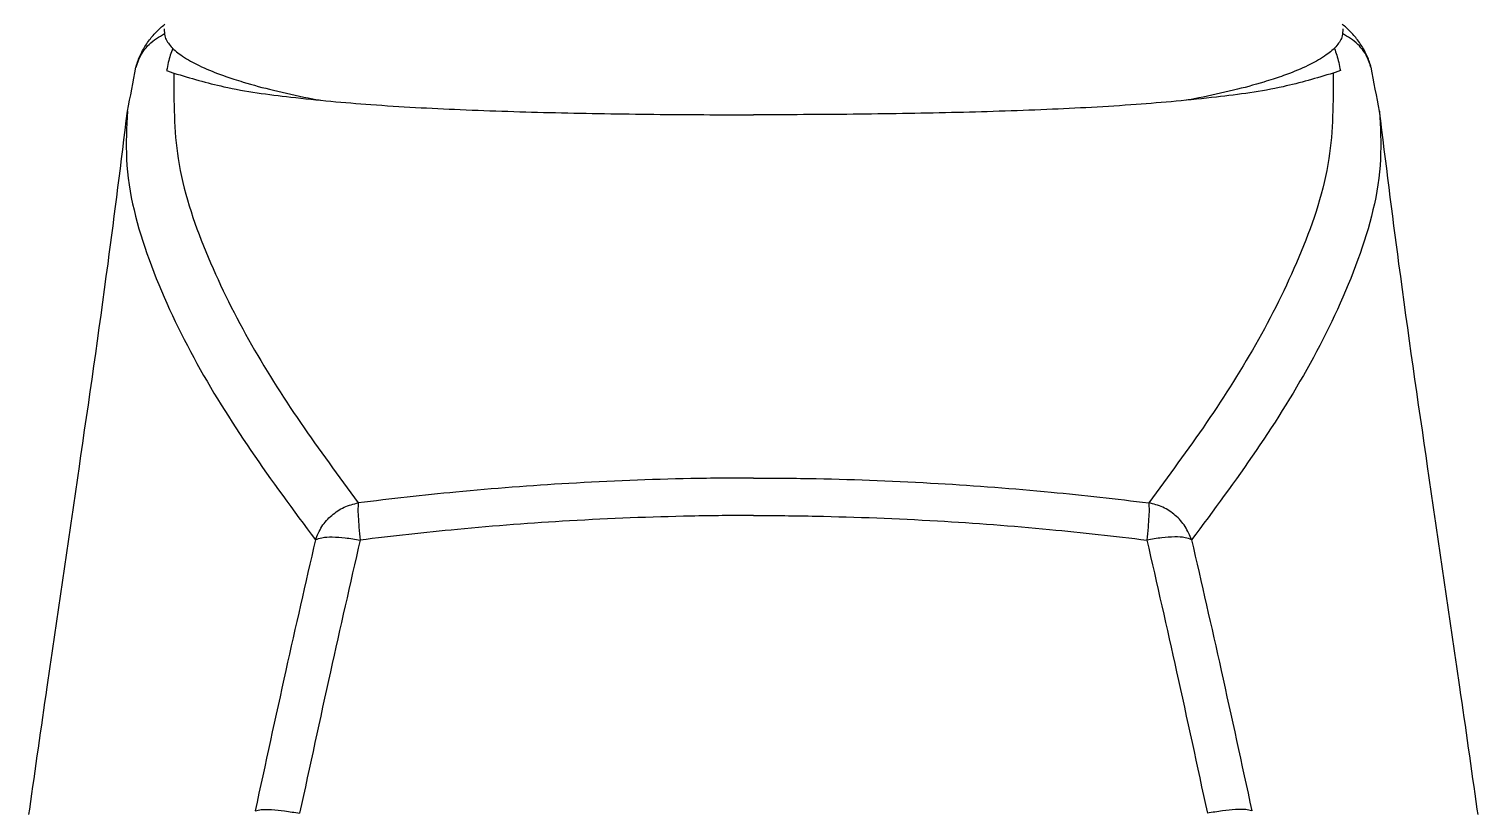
# Model space of a CAD drawing. Header units: millimetres. Extents: x 555 to 100215, y 750 to 17024.
# Drawn here: x 21118 to 21172.1, y 7091.8 to 7121 of the extents above; entities that cross this region are included whole.
import ezdxf

# ---------------------------------------------------------------- set-up
doc = ezdxf.new("R2010")
doc.units = ezdxf.units.MM
doc.layers.add('ELE', color=7, linetype='Continuous')

# ---------------------------------------------------------------- blocks, each defined once
blk = doc.blocks.new('zw$606B')
at = {"layer": 'ELE', "color": 8}
for p, q in [((703.119, 841.36, 0), (703.147, 841.557, 0)), ((757.208, 841.36, 0), (757.181, 841.557, 0))]:
    blk.add_line(p, q, dxfattribs=at)
for points, knots in [([(707.116, 869.256, 0), (707.129, 869.302, 0), (707.183, 869.495, 0), (707.322, 869.83, 0), (707.568, 870.22, 0), (707.861, 870.569, 0), (708.081, 870.764, 0), (708.191, 870.862, 0)], [0, 0, 0, 0, 0.141895, 0.601661, 1.081007, 1.521962, 1.962633, 1.962633, 1.962633, 1.962633]), ([(753.212, 869.256, 0), (753.199, 869.302, 0), (753.144, 869.495, 0), (753.006, 869.83, 0), (752.76, 870.22, 0), (752.467, 870.569, 0), (752.247, 870.764, 0), (752.137, 870.862, 0)], [0, 0, 0, 0, 0.141895, 0.601661, 1.081007, 1.521962, 1.962633, 1.962633, 1.962633, 1.962633]), ([(707.116, 869.256, 0), (707.147, 869.351, 0), (707.25, 869.664, 0), (707.577, 870.145, 0), (707.974, 870.384, 0), (708.174, 870.505, 0)], [0, 0, 0, 0, 0.301113, 0.986847, 1.681233, 1.681233, 1.681233, 1.681233]), ([(708.169, 870.677, 0), (708.17, 870.592, 0), (708.171, 870.367, 0), (708.399, 870.014, 0), (708.814, 869.663, 0), (709.417, 869.321, 0), (710.089, 869.034, 0), (710.564, 868.874, 0), (710.772, 868.804, 0)], [0, 0, 0, 0, 0.251824, 0.664837, 1.198151, 1.883414, 2.731573, 3.388597, 3.388597, 3.388597, 3.388597]), ([(752.159, 870.677, 0), (752.158, 870.592, 0), (752.156, 870.367, 0), (751.929, 870.014, 0), (751.514, 869.663, 0), (750.911, 869.321, 0), (750.239, 869.034, 0), (749.763, 868.874, 0), (749.556, 868.804, 0)], [0, 0, 0, 0, 0.251824, 0.664837, 1.198151, 1.883414, 2.731573, 3.388597, 3.388597, 3.388597, 3.388597]), ([(753.212, 869.256, 0), (753.18, 869.351, 0), (753.077, 869.664, 0), (752.751, 870.145, 0), (752.353, 870.384, 0), (752.153, 870.505, 0)], [0, 0, 0, 0, 0.301113, 0.986847, 1.681233, 1.681233, 1.681233, 1.681233]), ([(708.483, 869.961, 0), (708.482, 869.958, 0), (708.45, 869.872, 0), (708.391, 869.696, 0), (708.315, 869.421, 0), (708.277, 869.23, 0), (708.257, 869.131, 0)], [0, 0, 0, 0, 0.0070976, 0.2751732, 0.5589814, 0.8608366, 0.8608366, 0.8608366, 0.8608366]), ([(751.844, 869.961, 0), (751.845, 869.958, 0), (751.877, 869.872, 0), (751.937, 869.696, 0), (752.013, 869.421, 0), (752.051, 869.23, 0), (752.071, 869.131, 0)], [0, 0, 0, 0, 0.0070976, 0.2751732, 0.5589814, 0.8608366, 0.8608366, 0.8608366, 0.8608366]), ([(708.257, 869.131, 0), (708.299, 869.114, 0), (708.389, 869.079, 0), (708.479, 869.046, 0), (708.527, 869.028, 0)], [0, 0, 0, 0, 0.1375437, 0.2890105, 0.2890105, 0.2890105, 0.2890105]), ([(708.527, 869.028, 0), (709.146, 868.846, 0), (710.573, 868.426, 0), (713.046, 868.1, 0), (715.988, 867.828, 0), (719.286, 867.655, 0), (722.809, 867.545, 0), (726.459, 867.487, 0), (728.924, 867.475, 0), (730.164, 867.475, 0)], [0, 0, 0, 0, 1.934092, 4.457831, 7.460022, 10.80361, 14.360842, 18.033797, 21.754691, 21.754691, 21.754691, 21.754691]), ([(708.528, 869.028, 0), (708.527, 867.957, 0), (708.526, 865.674, 0), (709.651, 862.322, 0), (711.262, 859.057, 0), (713.223, 855.951, 0), (714.68, 853.981, 0), (715.41, 852.993, 0)], [0, 0, 0, 0, 3.192956, 6.812339, 10.458181, 14.121103, 17.808419, 17.808419, 17.808419, 17.808419]), ([(710.772, 868.804, 0), (710.885, 868.768, 0), (711.371, 868.614, 0), (712.291, 868.371, 0), (713.259, 868.158, 0), (713.848, 868.045, 0), (714.003, 868.016, 0)], [0, 0, 0, 0, 0.355419, 1.527898, 2.853253, 3.327862, 3.327862, 3.327862, 3.327862]), ([(751.801, 869.028, 0), (751.182, 868.846, 0), (749.755, 868.426, 0), (747.282, 868.1, 0), (744.339, 867.828, 0), (741.042, 867.655, 0), (737.519, 867.545, 0), (733.869, 867.487, 0), (731.404, 867.475, 0), (730.164, 867.475, 0)], [0, 0, 0, 0, 1.934092, 4.457831, 7.460022, 10.80361, 14.360842, 18.033797, 21.754691, 21.754691, 21.754691, 21.754691]), ([(751.8, 869.028, 0), (751.801, 867.957, 0), (751.802, 865.674, 0), (750.677, 862.322, 0), (749.066, 859.057, 0), (747.105, 855.951, 0), (745.648, 853.981, 0), (744.917, 852.993, 0)], [0, 0, 0, 0, 3.192956, 6.812339, 10.458181, 14.121103, 17.808419, 17.808419, 17.808419, 17.808419]), ([(749.556, 868.804, 0), (749.443, 868.768, 0), (748.957, 868.614, 0), (748.037, 868.371, 0), (747.069, 868.158, 0), (746.48, 868.045, 0), (746.324, 868.016, 0)], [0, 0, 0, 0, 0.355419, 1.527898, 2.853253, 3.327862, 3.327862, 3.327862, 3.327862]), ([(752.071, 869.131, 0), (752.028, 869.114, 0), (751.939, 869.079, 0), (751.848, 869.046, 0), (751.801, 869.028, 0)], [0, 0, 0, 0, 0.1375437, 0.2890105, 0.2890105, 0.2890105, 0.2890105]), ([(703.147, 841.556, 0), (703.362, 843.075, 0), (703.964, 847.313, 0), (704.967, 854.095, 0), (706.005, 861.255, 0), (706.559, 865.708, 0), (706.796, 867.607, 0)], [0, 0, 0, 0, 4.603147, 12.841681, 20.56605, 26.305652, 26.305652, 26.305652, 26.305652]), ([(706.798, 867.607, 0), (706.766, 867.009, 0), (706.666, 865.132, 0), (707.517, 861.965, 0), (709.204, 858.364, 0), (711.363, 854.902, 0), (712.993, 852.712, 0), (713.811, 851.613, 0)], [0, 0, 0, 0, 1.789517, 5.624093, 9.644065, 13.72121, 17.832327, 17.832327, 17.832327, 17.832327]), ([(753.53, 867.607, 0), (753.562, 867.009, 0), (753.662, 865.132, 0), (752.811, 861.965, 0), (751.124, 858.364, 0), (748.965, 854.902, 0), (747.335, 852.712, 0), (746.517, 851.613, 0)], [0, 0, 0, 0, 1.789517, 5.624093, 9.644065, 13.72121, 17.832327, 17.832327, 17.832327, 17.832327]), ([(757.181, 841.556, 0), (756.965, 843.075, 0), (756.364, 847.313, 0), (755.361, 854.095, 0), (754.323, 861.255, 0), (753.768, 865.708, 0), (753.532, 867.607, 0)], [0, 0, 0, 0, 4.603147, 12.841681, 20.56605, 26.305652, 26.305652, 26.305652, 26.305652]), ([(730.164, 853.918, 0), (729.383, 853.918, 0), (727.083, 853.895, 0), (723.377, 853.747, 0), (719.238, 853.437, 0), (716.625, 853.134, 0), (715.41, 852.993, 0)], [14.791139, 14.791139, 14.791139, 14.791139, 17.133817, 21.69071, 25.914078, 29.582266, 29.582266, 29.582266, 29.582266]), ([(730.164, 853.918, 0), (730.945, 853.918, 0), (733.245, 853.895, 0), (736.95, 853.747, 0), (741.089, 853.437, 0), (743.703, 853.134, 0), (744.917, 852.993, 0)], [14.791139, 14.791139, 14.791139, 14.791139, 17.133817, 21.69071, 25.914078, 29.582266, 29.582266, 29.582266, 29.582266]), ([(713.811, 851.612, 0), (713.882, 851.783, 0), (714.026, 852.125, 0), (714.407, 852.539, 0), (714.872, 852.854, 0), (715.232, 852.947, 0), (715.41, 852.993, 0)], [0, 0, 0, 0, 0.550776, 1.106569, 1.66091, 2.211607, 2.211607, 2.211607, 2.211607]), ([(715.41, 852.993, 0), (715.406, 852.928, 0), (715.394, 852.76, 0), (715.409, 852.454, 0), (715.434, 852.056, 0), (715.464, 851.761, 0), (715.479, 851.603, 0)], [0, 0, 0, 0, 0.194506, 0.506251, 0.915032, 1.393455, 1.393455, 1.393455, 1.393455]), ([(744.917, 852.993, 0), (744.922, 852.928, 0), (744.934, 852.76, 0), (744.919, 852.454, 0), (744.893, 852.056, 0), (744.864, 851.761, 0), (744.848, 851.603, 0)], [0, 0, 0, 0, 0.194506, 0.506251, 0.915032, 1.393455, 1.393455, 1.393455, 1.393455]), ([(746.517, 851.612, 0), (746.446, 851.783, 0), (746.302, 852.125, 0), (745.921, 852.539, 0), (745.455, 852.854, 0), (745.096, 852.947, 0), (744.917, 852.993, 0)], [0, 0, 0, 0, 0.550776, 1.106569, 1.66091, 2.211607, 2.211607, 2.211607, 2.211607]), ([(730.164, 852.519, 0), (729.387, 852.519, 0), (727.098, 852.496, 0), (723.41, 852.35, 0), (719.29, 852.043, 0), (716.689, 851.742, 0), (715.479, 851.603, 0)], [14.721709, 14.721709, 14.721709, 14.721709, 17.0531, 21.58821, 25.79183, 29.443406, 29.443406, 29.443406, 29.443406]), ([(730.164, 852.519, 0), (730.941, 852.519, 0), (733.23, 852.496, 0), (736.918, 852.35, 0), (741.038, 852.043, 0), (743.639, 851.742, 0), (744.848, 851.603, 0)], [14.721709, 14.721709, 14.721709, 14.721709, 17.0531, 21.58821, 25.79183, 29.443406, 29.443406, 29.443406, 29.443406]), ([(713.811, 851.612, 0), (713.44, 849.987, 0), (712.672, 846.619, 0), (711.941, 843.243, 0), (711.563, 841.496, 0)], [0, 0, 0, 0, 5.000939, 10.363481, 10.363481, 10.363481, 10.363481]), ([(715.479, 851.603, 0), (715.107, 849.964, 0), (714.335, 846.569, 0), (713.602, 843.165, 0), (713.222, 841.404, 0)], [0, 0, 0, 0, 5.040439, 10.44536, 10.44536, 10.44536, 10.44536]), ([(713.811, 851.612, 0), (713.89, 851.643, 0), (714.09, 851.719, 0), (714.472, 851.72, 0), (714.949, 851.694, 0), (715.295, 851.634, 0), (715.479, 851.603, 0)], [0, 0, 0, 0, 0.253573, 0.637564, 1.12866, 1.689377, 1.689377, 1.689377, 1.689377]), ([(746.517, 851.612, 0), (746.438, 851.643, 0), (746.238, 851.719, 0), (745.856, 851.72, 0), (745.379, 851.694, 0), (745.033, 851.634, 0), (744.848, 851.603, 0)], [0, 0, 0, 0, 0.253573, 0.637564, 1.12866, 1.689377, 1.689377, 1.689377, 1.689377]), ([(744.848, 851.603, 0), (745.221, 849.964, 0), (745.993, 846.569, 0), (746.726, 843.165, 0), (747.105, 841.404, 0)], [0, 0, 0, 0, 5.040439, 10.44536, 10.44536, 10.44536, 10.44536]), ([(746.517, 851.612, 0), (746.888, 849.987, 0), (747.656, 846.619, 0), (748.387, 843.243, 0), (748.765, 841.496, 0)], [0, 0, 0, 0, 5.000939, 10.363481, 10.363481, 10.363481, 10.363481]), ([(711.563, 841.496, 0), (711.639, 841.514, 0), (711.837, 841.561, 0), (712.208, 841.54, 0), (712.685, 841.498, 0), (713.035, 841.437, 0), (713.222, 841.404, 0)], [0, 0, 0, 0, 0.232864, 0.609604, 1.103486, 1.67329, 1.67329, 1.67329, 1.67329]), ([(748.765, 841.496, 0), (748.689, 841.514, 0), (748.491, 841.561, 0), (748.119, 841.54, 0), (747.642, 841.498, 0), (747.293, 841.437, 0), (747.105, 841.404, 0)], [0, 0, 0, 0, 0.232864, 0.609604, 1.103486, 1.67329, 1.67329, 1.67329, 1.67329])]:
    blk.add_open_spline(points, degree=3, knots=knots, dxfattribs=at)
for points in [[(706.796, 867.606, 0), (706.902, 868.153, 0), (707.008, 868.701, 0), (707.113, 869.248, 0)], [(753.532, 867.606, 0), (753.426, 868.153, 0), (753.32, 868.701, 0), (753.214, 869.248, 0)]]:
    blk.add_open_spline(points, degree=3, dxfattribs=at)

msp = doc.modelspace()

# ---------------------------------------------------------------- block references
at = {"xscale": -1}
msp.add_blockref('zw$606B', (21875.202, 6250.294, 0), dxfattribs=at)

doc.saveas('drawing.dxf')
